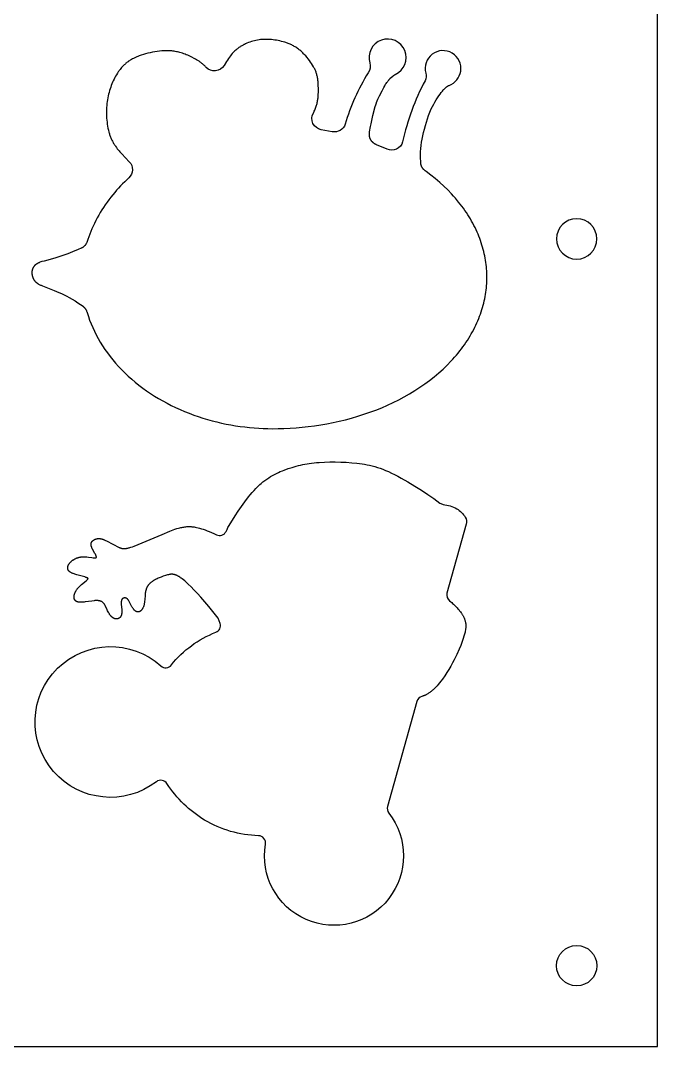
# Model space of a CAD drawing. Extents: x -2154 to -1864, y -146 to 54.
# Drawn here: x -1942.9 to -1864, y -146 to -19 of the extents above; entities that cross this region are included whole.
import ezdxf

# ---------------------------------------------------------------- set-up
doc = ezdxf.new("R2010")
doc.units = 0
doc.layers.add('DEFAULT', color=7, linetype='CONTINUOUS')

msp = doc.modelspace()

# ---------------------------------------------------------------- linework, layer by layer
at = {"layer": 'DEFAULT'}
msp.add_lwpolyline([(-2154, -146), (-1864, -146), (-1864, 54), (-2154, 54)], close=True, dxfattribs=at)
for points in [[(-1896.46, -25.63, 2.195449), (-1899.62, -24.21, -0.236195), (-1899.83, -25.44), (-1899.83, -25.45, 0.065695), (-1902.67, -31.79, -0.3839), (-1904.28, -32.73), (-1905.63, -32.48, -0.525021), (-1906.61, -30.42), (-1906.55, -30.3), (-1906.49, -30.18), (-1906.43, -30.06), (-1906.38, -29.94), (-1906.33, -29.82), (-1906.29, -29.7), (-1906.25, -29.58), (-1906.21, -29.46), (-1906.18, -29.35), (-1906.15, -29.23), (-1906.13, -29.11), (-1906.1, -29), (-1906.08, -28.88), (-1906.06, -28.76), (-1906.05, -28.65), (-1906.03, -28.53), (-1906.01, -28.31), (-1906, -28.09), (-1905.99, -27.88), (-1905.99, -27.68), (-1905.99, -27.34), (-1906, -27.04), (-1906.01, -26.78), (-1906.03, -26.52), (-1906.04, -26.4), (-1906.06, -26.28), (-1906.07, -26.17), (-1906.09, -26.05), (-1906.11, -25.95), (-1906.14, -25.84), (-1906.16, -25.74), (-1906.19, -25.63), (-1906.22, -25.54), (-1906.25, -25.44), (-1906.28, -25.34), (-1906.32, -25.25), (-1906.36, -25.15), (-1906.4, -25.06), (-1906.44, -24.96), (-1906.49, -24.87), (-1906.54, -24.77), (-1906.59, -24.68), (-1906.7, -24.49), (-1906.82, -24.3), (-1906.95, -24.11), (-1907.09, -23.91), (-1907.24, -23.72), (-1907.39, -23.53), (-1907.56, -23.34), (-1907.73, -23.16), (-1907.82, -23.07), (-1907.91, -22.98), (-1908, -22.89), (-1908.09, -22.81), (-1908.18, -22.72), (-1908.28, -22.64), (-1908.38, -22.57), (-1908.47, -22.49), (-1908.57, -22.42), (-1908.67, -22.35), (-1908.77, -22.28), (-1908.87, -22.22), (-1908.97, -22.16), (-1909.08, -22.1), (-1909.18, -22.04), (-1909.29, -21.99), (-1909.39, -21.94), (-1909.5, -21.89), (-1909.6, -21.85), (-1909.71, -21.8), (-1909.81, -21.76), (-1909.92, -21.72), (-1910.03, -21.69), (-1910.13, -21.65), (-1910.35, -21.59), (-1910.56, -21.54), (-1910.77, -21.49), (-1910.98, -21.45), (-1911.19, -21.41), (-1911.39, -21.38), (-1911.6, -21.35), (-1911.79, -21.33), (-1911.99, -21.31), (-1912.19, -21.3), (-1912.38, -21.3), (-1912.57, -21.3), (-1912.77, -21.3), (-1912.96, -21.31), (-1913.15, -21.33), (-1913.34, -21.35), (-1913.53, -21.38), (-1913.72, -21.42), (-1913.91, -21.46), (-1914.09, -21.51), (-1914.28, -21.57), (-1914.47, -21.63), (-1914.66, -21.7), (-1914.85, -21.78), (-1914.94, -21.82), (-1915.03, -21.86), (-1915.12, -21.91), (-1915.21, -21.95), (-1915.3, -22), (-1915.39, -22.05), (-1915.48, -22.1), (-1915.57, -22.15), (-1915.65, -22.21), (-1915.74, -22.27), (-1915.82, -22.32), (-1915.91, -22.38), (-1915.99, -22.45), (-1916.07, -22.51), (-1916.15, -22.57), (-1916.22, -22.64), (-1916.33, -22.73), (-1916.44, -22.83), (-1916.49, -22.89), (-1916.55, -22.94), (-1916.65, -23.06), (-1916.77, -23.19), (-1916.88, -23.33), (-1917, -23.49), (-1917.12, -23.66), (-1917.25, -23.85), (-1917.38, -24.05), (-1917.67, -24.52, -0.497151), (-1919.88, -24.76), (-1919.95, -24.69), (-1920.02, -24.61), (-1920.1, -24.54), (-1920.17, -24.47), (-1920.25, -24.4), (-1920.33, -24.34), (-1920.41, -24.27), (-1920.49, -24.21), (-1920.56, -24.15), (-1920.63, -24.1), (-1920.77, -24), (-1920.92, -23.9), (-1921.08, -23.81), (-1921.22, -23.73), (-1921.36, -23.66), (-1921.65, -23.51), (-1921.99, -23.35), (-1922.17, -23.27), (-1922.34, -23.2), (-1922.5, -23.14), (-1922.66, -23.08), (-1922.82, -23.02), (-1922.98, -22.97), (-1923.13, -22.93), (-1923.27, -22.89), (-1923.42, -22.85), (-1923.57, -22.82), (-1923.71, -22.79), (-1923.85, -22.77), (-1923.99, -22.75), (-1924.14, -22.73), (-1924.27, -22.72), (-1924.41, -22.71), (-1924.55, -22.7), (-1924.69, -22.7), (-1924.86, -22.7), (-1925.04, -22.7), (-1925.21, -22.71), (-1925.38, -22.73), (-1925.68, -22.75), (-1925.97, -22.79), (-1926.25, -22.84), (-1926.54, -22.89), (-1926.82, -22.95), (-1927.1, -23.02), (-1927.38, -23.09), (-1927.66, -23.17), (-1927.92, -23.26), (-1928.17, -23.35), (-1928.33, -23.41), (-1928.48, -23.47), (-1928.7, -23.57), (-1928.8, -23.62), (-1928.9, -23.67), (-1929, -23.72), (-1929.11, -23.77), (-1929.21, -23.83), (-1929.3, -23.89), (-1929.39, -23.95), (-1929.48, -24), (-1929.56, -24.06), (-1929.65, -24.13), (-1929.73, -24.19), (-1929.81, -24.25), (-1929.89, -24.32), (-1929.97, -24.39), (-1930.04, -24.46), (-1930.12, -24.53), (-1930.19, -24.6), (-1930.26, -24.67), (-1930.36, -24.79), (-1930.46, -24.9), (-1930.55, -25.02), (-1930.65, -25.14), (-1930.71, -25.23), (-1930.77, -25.31), (-1930.88, -25.49), (-1930.99, -25.67), (-1931.09, -25.85), (-1931.19, -26.03), (-1931.29, -26.22), (-1931.38, -26.42), (-1931.47, -26.61), (-1931.55, -26.81), (-1931.63, -27.01), (-1931.7, -27.22), (-1931.78, -27.43), (-1931.85, -27.64), (-1931.91, -27.86), (-1931.97, -28.08), (-1932.02, -28.3), (-1932.07, -28.53), (-1932.11, -28.77), (-1932.15, -29), (-1932.18, -29.24), (-1932.2, -29.49), (-1932.22, -29.74), (-1932.23, -30), (-1932.24, -30.25), (-1932.23, -30.51), (-1932.23, -30.77), (-1932.21, -31.04), (-1932.19, -31.3), (-1932.16, -31.55), (-1932.13, -31.8), (-1932.09, -32.05), (-1932.04, -32.3), (-1931.99, -32.54), (-1931.93, -32.77), (-1931.9, -32.88), (-1931.87, -32.99), (-1931.84, -33.09), (-1931.8, -33.2), (-1931.76, -33.3), (-1931.72, -33.4), (-1931.68, -33.5), (-1931.64, -33.6), (-1931.6, -33.7), (-1931.55, -33.79), (-1931.5, -33.89), (-1931.45, -33.98), (-1931.4, -34.08), (-1931.35, -34.17), (-1931.29, -34.26), (-1931.23, -34.35), (-1931.17, -34.44), (-1931.11, -34.52), (-1930.99, -34.7), (-1930.89, -34.83), (-1930.78, -34.96), (-1930.67, -35.09), (-1930.56, -35.21), (-1930.32, -35.48), (-1929.4, -36.44, -0.423337), (-1929.46, -38.44), (-1929.72, -38.68), (-1929.97, -38.92), (-1930.23, -39.17), (-1930.47, -39.43), (-1930.72, -39.7), (-1930.97, -39.98), (-1931.21, -40.26), (-1931.45, -40.55), (-1931.69, -40.85), (-1931.92, -41.15), (-1932.15, -41.46), (-1932.37, -41.78), (-1932.58, -42.1), (-1932.79, -42.42), (-1932.99, -42.75), (-1933.18, -43.08), (-1933.37, -43.41), (-1933.55, -43.74), (-1933.72, -44.08), (-1933.88, -44.42), (-1934.03, -44.75), (-1934.17, -45.08), (-1934.3, -45.41), (-1934.42, -45.75), (-1934.53, -46.08), (-1934.61, -46.33), (-1934.63, -46.38), (-1934.65, -46.42), (-1934.66, -46.44), (-1934.67, -46.46), (-1934.69, -46.51), (-1934.71, -46.55), (-1934.73, -46.59), (-1934.75, -46.63), (-1934.78, -46.67), (-1934.8, -46.71), (-1934.82, -46.73), (-1934.83, -46.74), (-1934.85, -46.76), (-1934.86, -46.78), (-1934.88, -46.8), (-1934.89, -46.82), (-1934.91, -46.83), (-1934.92, -46.85), (-1934.95, -46.88), (-1934.99, -46.91), (-1935.02, -46.94), (-1935.06, -46.97), (-1935.09, -47), (-1935.13, -47.03), (-1935.17, -47.05), (-1935.2, -47.08), (-1935.24, -47.1), (-1935.28, -47.12), (-1935.32, -47.14), (-1935.37, -47.16), (-1935.74, -47.33), (-1936.42, -47.61), (-1937.02, -47.85), (-1937.62, -48.06), (-1938.14, -48.24), (-1938.61, -48.38), (-1939.95, -48.75), (-1940.22, -48.82), (-1940.35, -48.86), (-1940.47, -48.9), (-1940.52, -48.92), (-1940.57, -48.95), (-1940.63, -48.97), (-1940.68, -48.99), (-1940.73, -49.02), (-1940.77, -49.04), (-1940.82, -49.07), (-1940.84, -49.08), (-1940.87, -49.09), (-1940.89, -49.11), (-1940.91, -49.12), (-1940.93, -49.14), (-1940.95, -49.15), (-1940.97, -49.17), (-1940.99, -49.19), (-1941.01, -49.2), (-1941.03, -49.22), (-1941.05, -49.23), (-1941.07, -49.25), (-1941.09, -49.27), (-1941.1, -49.28), (-1941.12, -49.3), (-1941.14, -49.32), (-1941.15, -49.34), (-1941.17, -49.35), (-1941.18, -49.37), (-1941.2, -49.39), (-1941.21, -49.41), (-1941.23, -49.43), (-1941.24, -49.45), (-1941.25, -49.47), (-1941.27, -49.49), (-1941.28, -49.51), (-1941.29, -49.53), (-1941.3, -49.55), (-1941.31, -49.57), (-1941.32, -49.59), (-1941.33, -49.61), (-1941.34, -49.63), (-1941.35, -49.65), (-1941.36, -49.67), (-1941.37, -49.69), (-1941.38, -49.71), (-1941.39, -49.73), (-1941.39, -49.75), (-1941.4, -49.77), (-1941.41, -49.8), (-1941.41, -49.82), (-1941.42, -49.84), (-1941.43, -49.88), (-1941.44, -49.92), (-1941.44, -49.97), (-1941.45, -50.01), (-1941.45, -50.05), (-1941.46, -50.09), (-1941.46, -50.14), (-1941.46, -50.18), (-1941.46, -50.22), (-1941.46, -50.26), (-1941.46, -50.31), (-1941.45, -50.35), (-1941.45, -50.39), (-1941.44, -50.43), (-1941.43, -50.47), (-1941.43, -50.51), (-1941.42, -50.55), (-1941.41, -50.59), (-1941.4, -50.63), (-1941.39, -50.67), (-1941.37, -50.71), (-1941.36, -50.75), (-1941.35, -50.79), (-1941.33, -50.83), (-1941.32, -50.86), (-1941.3, -50.9), (-1941.28, -50.93), (-1941.27, -50.96), (-1941.25, -51), (-1941.23, -51.03), (-1941.21, -51.06), (-1941.19, -51.1), (-1941.17, -51.13), (-1941.15, -51.16), (-1941.13, -51.18), (-1941.1, -51.21), (-1941.08, -51.24), (-1941.06, -51.27), (-1941.03, -51.29), (-1941.01, -51.32), (-1940.98, -51.35), (-1940.95, -51.37), (-1940.93, -51.39), (-1940.9, -51.42), (-1940.87, -51.44), (-1940.84, -51.46), (-1940.81, -51.48), (-1940.78, -51.5), (-1940.74, -51.53), (-1940.71, -51.55), (-1940.67, -51.57), (-1940.64, -51.59), (-1940.56, -51.63), (-1940.49, -51.67), (-1940.4, -51.71), (-1940.32, -51.75), (-1940.15, -51.82), (-1938.69, -52.39), (-1938.12, -52.63), (-1937.8, -52.78), (-1937.47, -52.93), (-1937.15, -53.09), (-1936.84, -53.26), (-1936.48, -53.46), (-1936.12, -53.68), (-1935.78, -53.9), (-1935.44, -54.13), (-1935.13, -54.35), (-1935.11, -54.37), (-1935.08, -54.4), (-1935.05, -54.42), (-1935.03, -54.44), (-1935, -54.46), (-1934.98, -54.49), (-1934.96, -54.51), (-1934.93, -54.54), (-1934.91, -54.56), (-1934.89, -54.59), (-1934.87, -54.61), (-1934.85, -54.64), (-1934.83, -54.67), (-1934.81, -54.7), (-1934.79, -54.73), (-1934.78, -54.76), (-1934.76, -54.79), (-1934.74, -54.82), (-1934.73, -54.85), (-1934.71, -54.88), (-1934.7, -54.91), (-1934.69, -54.94), (-1934.67, -54.98), (-1934.66, -55.01), (-1934.55, -55.37), (-1934.47, -55.6), (-1934.31, -56.06), (-1934.13, -56.53), (-1933.93, -56.98), (-1933.73, -57.43), (-1933.49, -57.89), (-1933.25, -58.35), (-1932.99, -58.79), (-1932.72, -59.23), (-1932.42, -59.68), (-1932.11, -60.12), (-1931.79, -60.55), (-1931.45, -60.97), (-1931.09, -61.39), (-1930.72, -61.81), (-1930.34, -62.21), (-1929.94, -62.6), (-1929.53, -63), (-1929.1, -63.38), (-1928.66, -63.75), (-1928.21, -64.11), (-1927.74, -64.47), (-1927.27, -64.81), (-1926.78, -65.14), (-1926.29, -65.46), (-1925.78, -65.77), (-1925.26, -66.07), (-1924.73, -66.35), (-1924.2, -66.62), (-1923.66, -66.89), (-1923.11, -67.13), (-1922.55, -67.37), (-1922, -67.59), (-1921.43, -67.81), (-1920.86, -68), (-1920.29, -68.19), (-1919.71, -68.36), (-1919.14, -68.52), (-1918.56, -68.67), (-1917.98, -68.8), (-1917.4, -68.93), (-1916.82, -69.04), (-1916.24, -69.13), (-1915.66, -69.22), (-1915.08, -69.29), (-1914.51, -69.35), (-1913.95, -69.4), (-1913.38, -69.44), (-1912.81, -69.47), (-1912.25, -69.49), (-1911.69, -69.5), (-1910.97, -69.49), (-1910.26, -69.47), (-1909.5, -69.44), (-1908.75, -69.39), (-1907.99, -69.32), (-1907.24, -69.24), (-1906.47, -69.14), (-1905.7, -69.02), (-1904.93, -68.89), (-1904.17, -68.74), (-1903.4, -68.57), (-1902.63, -68.39), (-1901.87, -68.18), (-1901.12, -67.96), (-1900.36, -67.72), (-1899.62, -67.47), (-1898.88, -67.19), (-1898.15, -66.9), (-1897.44, -66.59), (-1896.73, -66.26), (-1896.04, -65.92), (-1895.35, -65.55), (-1894.7, -65.18), (-1894.05, -64.79), (-1893.42, -64.38), (-1892.8, -63.95), (-1892.21, -63.52), (-1891.65, -63.07), (-1891.09, -62.6), (-1890.55, -62.12), (-1890.06, -61.65), (-1889.58, -61.16), (-1889.35, -60.91), (-1889.12, -60.65), (-1888.9, -60.39), (-1888.68, -60.13), (-1888.48, -59.88), (-1888.28, -59.62), (-1888.09, -59.36), (-1887.9, -59.1), (-1887.72, -58.84), (-1887.54, -58.57), (-1887.37, -58.29), (-1887.2, -58.02), (-1887.05, -57.76), (-1886.9, -57.49), (-1886.76, -57.22), (-1886.62, -56.95), (-1886.49, -56.68), (-1886.36, -56.41), (-1886.24, -56.13), (-1886.13, -55.85), (-1886.02, -55.58), (-1885.92, -55.31), (-1885.83, -55.03), (-1885.74, -54.76), (-1885.66, -54.49), (-1885.58, -54.22), (-1885.52, -53.94), (-1885.45, -53.67), (-1885.39, -53.41), (-1885.34, -53.14), (-1885.3, -52.87), (-1885.26, -52.61), (-1885.22, -52.34), (-1885.19, -52.07), (-1885.17, -51.8), (-1885.15, -51.53), (-1885.14, -51.27), (-1885.13, -51.01), (-1885.13, -50.75), (-1885.13, -50.49), (-1885.14, -50.23), (-1885.15, -49.97), (-1885.17, -49.71), (-1885.19, -49.45), (-1885.22, -49.18), (-1885.25, -48.91), (-1885.29, -48.64), (-1885.34, -48.38), (-1885.39, -48.11), (-1885.45, -47.84), (-1885.51, -47.58), (-1885.57, -47.32), (-1885.65, -47.04), (-1885.73, -46.76), (-1885.82, -46.49), (-1885.91, -46.22), (-1886.01, -45.95), (-1886.11, -45.68), (-1886.22, -45.41), (-1886.33, -45.15), (-1886.46, -44.87), (-1886.59, -44.6), (-1886.73, -44.33), (-1886.87, -44.06), (-1887.02, -43.79), (-1887.17, -43.53), (-1887.32, -43.27), (-1887.49, -43.01), (-1887.66, -42.74), (-1887.84, -42.47), (-1888.03, -42.21), (-1888.22, -41.95), (-1888.42, -41.69), (-1888.62, -41.44), (-1889.03, -40.94), (-1889.26, -40.69), (-1889.49, -40.43), (-1889.97, -39.94), (-1890.46, -39.46), (-1890.97, -39), (-1891.51, -38.54), (-1892.06, -38.1), (-1892.64, -37.66), (-1892.77, -37.57), (-1892.79, -37.55), (-1892.82, -37.53), (-1892.84, -37.51), (-1892.86, -37.49), (-1892.88, -37.47), (-1892.9, -37.46), (-1892.92, -37.44), (-1892.94, -37.42), (-1892.96, -37.4), (-1892.98, -37.38), (-1893, -37.36), (-1893.02, -37.33), (-1893.03, -37.31), (-1893.05, -37.29), (-1893.07, -37.27), (-1893.08, -37.25), (-1893.1, -37.22), (-1893.11, -37.2), (-1893.13, -37.18), (-1893.14, -37.16), (-1893.15, -37.13), (-1893.17, -37.11), (-1893.18, -37.09), (-1893.19, -37.06), (-1893.2, -37.04), (-1893.21, -37.02), (-1893.22, -36.99), (-1893.23, -36.97), (-1893.24, -36.94), (-1893.25, -36.92), (-1893.25, -36.89), (-1893.26, -36.87), (-1893.27, -36.85), (-1893.28, -36.82), (-1893.28, -36.8), (-1893.29, -36.77), (-1893.29, -36.75), (-1893.3, -36.72), (-1893.3, -36.69), (-1893.3, -36.67), (-1893.31, -36.64), (-1893.31, -36.62), (-1893.31, -36.57), (-1893.32, -36.52), (-1893.32, -36.47), (-1893.32, -36.41), (-1893.32, -36.4, -0.07797), (-1893.05, -33.25, -0.043858), (-1892.03, -29.91), (-1891.71, -29.33), (-1891.55, -29.05), (-1891.39, -28.78), (-1891.23, -28.54), (-1891.07, -28.29), (-1890.92, -28.08), (-1890.77, -27.87), (-1890.63, -27.69), (-1890.55, -27.6), (-1890.48, -27.52), (-1890.41, -27.45), (-1890.34, -27.38), (-1890.28, -27.32), (-1890.22, -27.26), (-1890.16, -27.21), (-1890.13, -27.18), (-1890.1, -27.16), (-1890.07, -27.14), (-1890.04, -27.12), (-1890.02, -27.1), (-1889.99, -27.08), (-1889.96, -27.07), (-1889.94, -27.05), (-1889.91, -27.04), (-1889.89, -27.02), (-1889.87, -27.01), (-1889.86, -27.01), (-1889.84, -27.01), (-1889.83, -27), (-1889.82, -27), (-1889.81, -26.99), (-1889.8, -26.99), (-1889.8, -26.99, 0.270464), (-1888.37, -25.24, 1.23204), (-1892.7, -25.48, -0.173028), (-1892.78, -26.41, 0.06605), (-1895.56, -33.97, -0.463726), (-1897.48, -34.89), (-1898.79, -34.34), (-1898.84, -34.32), (-1898.89, -34.3), (-1898.91, -34.29), (-1898.94, -34.27), (-1898.96, -34.26), (-1898.98, -34.25), (-1899.01, -34.23), (-1899.03, -34.22), (-1899.05, -34.21), (-1899.08, -34.19), (-1899.1, -34.18), (-1899.12, -34.16), (-1899.14, -34.14), (-1899.16, -34.13), (-1899.18, -34.11), (-1899.2, -34.09), (-1899.22, -34.08), (-1899.24, -34.06), (-1899.26, -34.04), (-1899.28, -34.02), (-1899.3, -34), (-1899.32, -33.99), (-1899.34, -33.97), (-1899.35, -33.95), (-1899.37, -33.93), (-1899.39, -33.91), (-1899.4, -33.89), (-1899.42, -33.87), (-1899.43, -33.84), (-1899.45, -33.82), (-1899.46, -33.8), (-1899.48, -33.78), (-1899.49, -33.76), (-1899.5, -33.74), (-1899.52, -33.71), (-1899.53, -33.69), (-1899.54, -33.67), (-1899.55, -33.64), (-1899.56, -33.62), (-1899.57, -33.6), (-1899.58, -33.57), (-1899.59, -33.55), (-1899.6, -33.53), (-1899.61, -33.5), (-1899.61, -33.48), (-1899.62, -33.46), (-1899.63, -33.43), (-1899.63, -33.41), (-1899.64, -33.38), (-1899.64, -33.36), (-1899.65, -33.33), (-1899.65, -33.31), (-1899.66, -33.28), (-1899.66, -33.26), (-1899.66, -33.24), (-1899.67, -33.21), (-1899.67, -33.16), (-1899.67, -33.11), (-1899.67, -33.06), (-1899.67, -33.02), (-1899.67, -32.97), (-1899.67, -32.92), (-1899.66, -32.87), (-1899.64, -32.75), (-1899.53, -32.09), (-1899.47, -31.76), (-1899.23, -30.74), (-1898.94, -29.59), (-1898.88, -29.39), (-1898.85, -29.27), (-1898.81, -29.16), (-1898.78, -29.09), (-1898.76, -29.02), (-1898.7, -28.89), (-1898.62, -28.71), (-1898.43, -28.3), (-1898.11, -27.68), (-1897.89, -27.26), (-1897.78, -27.06), (-1897.66, -26.86), (-1897.59, -26.76), (-1897.52, -26.65), (-1897.45, -26.56), (-1897.39, -26.46), (-1897.32, -26.37), (-1897.28, -26.33), (-1897.25, -26.29), (-1897.22, -26.25), (-1897.19, -26.21), (-1897.15, -26.18), (-1897.12, -26.14), (-1897.08, -26.11), (-1896.94, -25.99), (-1896.78, -25.85), (-1896.72, -25.8), (-1896.65, -25.75), (-1896.63, -25.73), (-1896.6, -25.71), (-1896.58, -25.7), (-1896.55, -25.68), (-1896.53, -25.67), (-1896.51, -25.65), (-1896.48, -25.64)], [(-1918.39, -92.95), (-1919.55, -91.53), (-1920.55, -90.37), (-1920.97, -89.9), (-1921.39, -89.44), (-1921.74, -89.09), (-1922.1, -88.74), (-1922.39, -88.48), (-1922.54, -88.35), (-1922.69, -88.23), (-1922.87, -88.08), (-1922.96, -88.01), (-1923.06, -87.95), (-1923.16, -87.88), (-1923.26, -87.82), (-1923.31, -87.79), (-1923.37, -87.76), (-1923.42, -87.73), (-1923.48, -87.7), (-1923.52, -87.68), (-1923.56, -87.66), (-1923.6, -87.64), (-1923.64, -87.62), (-1923.69, -87.61), (-1923.73, -87.59), (-1923.77, -87.58), (-1923.82, -87.57), (-1923.85, -87.56), (-1923.89, -87.55), (-1923.92, -87.54), (-1923.96, -87.54), (-1923.99, -87.53), (-1924.03, -87.53), (-1924.06, -87.52), (-1924.1, -87.52), (-1924.13, -87.52), (-1924.16, -87.52), (-1924.19, -87.52), (-1924.23, -87.52), (-1924.26, -87.53), (-1924.29, -87.53), (-1924.32, -87.53), (-1924.35, -87.54), (-1924.38, -87.54), (-1924.41, -87.55), (-1924.47, -87.56), (-1924.53, -87.58), (-1924.67, -87.61), (-1924.93, -87.69), (-1925.19, -87.77), (-1925.45, -87.87), (-1925.57, -87.92), (-1925.7, -87.97), (-1925.82, -88.02), (-1925.94, -88.08), (-1926.06, -88.13), (-1926.17, -88.19), (-1926.28, -88.25), (-1926.39, -88.32), (-1926.48, -88.38), (-1926.53, -88.41), (-1926.58, -88.44), (-1926.63, -88.48), (-1926.67, -88.51), (-1926.72, -88.55), (-1926.76, -88.59), (-1926.8, -88.62), (-1926.84, -88.66), (-1926.88, -88.69), (-1926.92, -88.73), (-1926.96, -88.77), (-1926.99, -88.81), (-1927.02, -88.85), (-1927.06, -88.89), (-1927.08, -88.92), (-1927.11, -88.96), (-1927.14, -89), (-1927.16, -89.05), (-1927.19, -89.09), (-1927.21, -89.13), (-1927.23, -89.17), (-1927.25, -89.22), (-1927.27, -89.26), (-1927.29, -89.3), (-1927.3, -89.35), (-1927.32, -89.39), (-1927.33, -89.44), (-1927.35, -89.48), (-1927.36, -89.53), (-1927.37, -89.57), (-1927.38, -89.62), (-1927.39, -89.66), (-1927.41, -89.75), (-1927.42, -89.85), (-1927.43, -89.94), (-1927.44, -90.03), (-1927.45, -90.12), (-1927.49, -90.68), (-1927.5, -90.84), (-1927.51, -90.92), (-1927.52, -91), (-1927.53, -91.07), (-1927.54, -91.13), (-1927.55, -91.2), (-1927.57, -91.27), (-1927.58, -91.33), (-1927.6, -91.4), (-1927.62, -91.46), (-1927.64, -91.53), (-1927.66, -91.58), (-1927.69, -91.63), (-1927.71, -91.68), (-1927.72, -91.71), (-1927.73, -91.73), (-1927.75, -91.76), (-1927.76, -91.78), (-1927.77, -91.8), (-1927.78, -91.82), (-1927.8, -91.84), (-1927.81, -91.86), (-1927.83, -91.88), (-1927.84, -91.9), (-1927.85, -91.92), (-1927.87, -91.94), (-1927.88, -91.95), (-1927.89, -91.97), (-1927.91, -91.99), (-1927.92, -92), (-1927.94, -92.02), (-1927.95, -92.03), (-1927.97, -92.04), (-1927.98, -92.06), (-1928, -92.07), (-1928.02, -92.08), (-1928.04, -92.1), (-1928.05, -92.11), (-1928.07, -92.12), (-1928.09, -92.13), (-1928.1, -92.13), (-1928.11, -92.14), (-1928.12, -92.14), (-1928.12, -92.15), (-1928.13, -92.15), (-1928.14, -92.15), (-1928.15, -92.16), (-1928.16, -92.16), (-1928.17, -92.17), (-1928.18, -92.17), (-1928.19, -92.17), (-1928.2, -92.17), (-1928.21, -92.18), (-1928.22, -92.18), (-1928.23, -92.18), (-1928.24, -92.18), (-1928.25, -92.19), (-1928.26, -92.19), (-1928.27, -92.19), (-1928.28, -92.19), (-1928.29, -92.19), (-1928.3, -92.19), (-1928.31, -92.19), (-1928.32, -92.19), (-1928.33, -92.19), (-1928.34, -92.19), (-1928.35, -92.19), (-1928.36, -92.19), (-1928.37, -92.19), (-1928.38, -92.19), (-1928.39, -92.19), (-1928.4, -92.18), (-1928.41, -92.18), (-1928.42, -92.18), (-1928.44, -92.18), (-1928.45, -92.18), (-1928.46, -92.17), (-1928.47, -92.17), (-1928.48, -92.17), (-1928.49, -92.16), (-1928.5, -92.16), (-1928.51, -92.16), (-1928.52, -92.15), (-1928.53, -92.15), (-1928.54, -92.14), (-1928.55, -92.14), (-1928.56, -92.13), (-1928.57, -92.13), (-1928.58, -92.12), (-1928.59, -92.12), (-1928.61, -92.1), (-1928.62, -92.09), (-1928.64, -92.08), (-1928.66, -92.06), (-1928.68, -92.05), (-1928.7, -92.03), (-1928.72, -92.02), (-1928.74, -92), (-1928.76, -91.98), (-1928.78, -91.96), (-1928.79, -91.94), (-1928.81, -91.92), (-1928.83, -91.9), (-1928.85, -91.88), (-1928.87, -91.86), (-1928.9, -91.81), (-1928.93, -91.76), (-1928.97, -91.71), (-1929, -91.66), (-1929.07, -91.55), (-1929.16, -91.4), (-1929.42, -90.91), (-1929.47, -90.82), (-1929.49, -90.78), (-1929.52, -90.75), (-1929.54, -90.71), (-1929.56, -90.68), (-1929.58, -90.66), (-1929.6, -90.63), (-1929.61, -90.62), (-1929.62, -90.61), (-1929.63, -90.59), (-1929.64, -90.58), (-1929.66, -90.57), (-1929.67, -90.56), (-1929.68, -90.55), (-1929.68, -90.55), (-1929.69, -90.54), (-1929.7, -90.54), (-1929.7, -90.53), (-1929.71, -90.53), (-1929.72, -90.52), (-1929.72, -90.52), (-1929.73, -90.51), (-1929.73, -90.51), (-1929.74, -90.51), (-1929.75, -90.5), (-1929.76, -90.5), (-1929.77, -90.49), (-1929.78, -90.49), (-1929.79, -90.49), (-1929.8, -90.48), (-1929.81, -90.48), (-1929.82, -90.48), (-1929.83, -90.47), (-1929.84, -90.47), (-1929.85, -90.47), (-1929.86, -90.47), (-1929.87, -90.47), (-1929.88, -90.46), (-1929.91, -90.46), (-1929.92, -90.46), (-1929.93, -90.46), (-1929.95, -90.46), (-1929.96, -90.46), (-1929.97, -90.46), (-1929.99, -90.46), (-1930, -90.46), (-1930.01, -90.46), (-1930.03, -90.46), (-1930.04, -90.47), (-1930.05, -90.47), (-1930.07, -90.47), (-1930.08, -90.47), (-1930.09, -90.48), (-1930.11, -90.48), (-1930.12, -90.48), (-1930.13, -90.49), (-1930.15, -90.49), (-1930.15, -90.5), (-1930.16, -90.5), (-1930.16, -90.5), (-1930.17, -90.5), (-1930.18, -90.51), (-1930.18, -90.51), (-1930.19, -90.51), (-1930.19, -90.52), (-1930.2, -90.52), (-1930.21, -90.52), (-1930.21, -90.53), (-1930.22, -90.53), (-1930.22, -90.54), (-1930.23, -90.54), (-1930.23, -90.55), (-1930.24, -90.55), (-1930.25, -90.56), (-1930.25, -90.56), (-1930.26, -90.57), (-1930.26, -90.57), (-1930.27, -90.58), (-1930.27, -90.58), (-1930.28, -90.59), (-1930.28, -90.59), (-1930.29, -90.6), (-1930.29, -90.6), (-1930.29, -90.61), (-1930.3, -90.62), (-1930.3, -90.62), (-1930.31, -90.63), (-1930.31, -90.64), (-1930.32, -90.65), (-1930.32, -90.66), (-1930.33, -90.66), (-1930.33, -90.67), (-1930.33, -90.68), (-1930.34, -90.69), (-1930.34, -90.7), (-1930.35, -90.71), (-1930.35, -90.72), (-1930.35, -90.73), (-1930.36, -90.75), (-1930.36, -90.76), (-1930.37, -90.77), (-1930.37, -90.8), (-1930.38, -90.82), (-1930.38, -90.85), (-1930.38, -90.87), (-1930.39, -90.9), (-1930.39, -90.93), (-1930.39, -90.96), (-1930.39, -90.99), (-1930.39, -91.03), (-1930.39, -91.09), (-1930.39, -91.17), (-1930.39, -91.24), (-1930.34, -91.94), (-1930.33, -92.02), (-1930.33, -92.1), (-1930.33, -92.19), (-1930.33, -92.27), (-1930.34, -92.31), (-1930.34, -92.34), (-1930.34, -92.38), (-1930.35, -92.42), (-1930.35, -92.45), (-1930.36, -92.49), (-1930.36, -92.51), (-1930.37, -92.52), (-1930.37, -92.54), (-1930.38, -92.56), (-1930.38, -92.58), (-1930.39, -92.59), (-1930.39, -92.61), (-1930.4, -92.62), (-1930.4, -92.64), (-1930.41, -92.65), (-1930.41, -92.67), (-1930.42, -92.68), (-1930.43, -92.7), (-1930.43, -92.71), (-1930.44, -92.73), (-1930.45, -92.74), (-1930.46, -92.75), (-1930.47, -92.77), (-1930.47, -92.78), (-1930.48, -92.79), (-1930.49, -92.81), (-1930.5, -92.82), (-1930.51, -92.83), (-1930.52, -92.84), (-1930.53, -92.85), (-1930.54, -92.86), (-1930.55, -92.87), (-1930.56, -92.88), (-1930.57, -92.89), (-1930.58, -92.9), (-1930.59, -92.91), (-1930.6, -92.92), (-1930.61, -92.93), (-1930.62, -92.94), (-1930.64, -92.95), (-1930.65, -92.96), (-1930.66, -92.97), (-1930.67, -92.97), (-1930.68, -92.98), (-1930.69, -92.99), (-1930.71, -92.99), (-1930.72, -93), (-1930.73, -93), (-1930.75, -93.01), (-1930.76, -93.01), (-1930.77, -93.02), (-1930.78, -93.02), (-1930.79, -93.03), (-1930.8, -93.03), (-1930.81, -93.03), (-1930.82, -93.04), (-1930.83, -93.04), (-1930.84, -93.04), (-1930.85, -93.04), (-1930.86, -93.05), (-1930.87, -93.05), (-1930.88, -93.05), (-1930.9, -93.05), (-1930.92, -93.05), (-1930.93, -93.06), (-1930.94, -93.06), (-1930.96, -93.06), (-1930.97, -93.06), (-1930.99, -93.06), (-1931, -93.06), (-1931.01, -93.06), (-1931.03, -93.06), (-1931.04, -93.06), (-1931.06, -93.06), (-1931.07, -93.05), (-1931.08, -93.05), (-1931.1, -93.05), (-1931.11, -93.05), (-1931.12, -93.05), (-1931.14, -93.04), (-1931.15, -93.04), (-1931.17, -93.04), (-1931.18, -93.03), (-1931.19, -93.03), (-1931.21, -93.03), (-1931.22, -93.02), (-1931.23, -93.02), (-1931.25, -93.01), (-1931.27, -93), (-1931.3, -92.99), (-1931.33, -92.98), (-1931.35, -92.97), (-1931.38, -92.95), (-1931.4, -92.94), (-1931.43, -92.92), (-1931.45, -92.9), (-1931.48, -92.88), (-1931.5, -92.87), (-1931.52, -92.85), (-1931.55, -92.83), (-1931.57, -92.81), (-1931.59, -92.79), (-1931.62, -92.76), (-1931.64, -92.74), (-1931.66, -92.72), (-1931.68, -92.69), (-1931.72, -92.65), (-1931.76, -92.59), (-1931.8, -92.54), (-1931.84, -92.49), (-1931.87, -92.43), (-1931.91, -92.37), (-1931.95, -92.31), (-1932.01, -92.19), (-1932.08, -92.06), (-1932.15, -91.93), (-1932.36, -91.46), (-1932.39, -91.4), (-1932.42, -91.34), (-1932.44, -91.31), (-1932.46, -91.28), (-1932.48, -91.25), (-1932.49, -91.22), (-1932.51, -91.2), (-1932.53, -91.17), (-1932.56, -91.14), (-1932.58, -91.11), (-1932.59, -91.1), (-1932.6, -91.09), (-1932.62, -91.07), (-1932.63, -91.06), (-1932.64, -91.05), (-1932.66, -91.03), (-1932.67, -91.02), (-1932.68, -91.01), (-1932.7, -91), (-1932.71, -90.99), (-1932.73, -90.98), (-1932.74, -90.96), (-1932.75, -90.95), (-1932.77, -90.94), (-1932.78, -90.94), (-1932.8, -90.93), (-1932.81, -90.92), (-1932.83, -90.91), (-1932.84, -90.9), (-1932.86, -90.89), (-1932.87, -90.89), (-1932.89, -90.88), (-1932.91, -90.87), (-1932.92, -90.87), (-1932.94, -90.86), (-1932.95, -90.85), (-1932.97, -90.85), (-1932.99, -90.84), (-1933.01, -90.84), (-1933.03, -90.83), (-1933.05, -90.82), (-1933.07, -90.82), (-1933.09, -90.81), (-1933.11, -90.81), (-1933.15, -90.8), (-1933.2, -90.8), (-1933.24, -90.79), (-1933.28, -90.79), (-1933.32, -90.79), (-1933.38, -90.78), (-1933.43, -90.78), (-1933.48, -90.79), (-1933.54, -90.79), (-1933.66, -90.79), (-1933.77, -90.81), (-1934.03, -90.84), (-1934.87, -90.95), (-1934.99, -90.97), (-1935.11, -90.98), (-1935.23, -90.99), (-1935.34, -90.99), (-1935.4, -90.99), (-1935.46, -90.99), (-1935.51, -90.99), (-1935.57, -90.99), (-1935.62, -90.98), (-1935.64, -90.98), (-1935.67, -90.98), (-1935.69, -90.97), (-1935.72, -90.97), (-1935.74, -90.97), (-1935.77, -90.96), (-1935.79, -90.95), (-1935.81, -90.95), (-1935.83, -90.94), (-1935.86, -90.93), (-1935.88, -90.93), (-1935.9, -90.92), (-1935.91, -90.91), (-1935.92, -90.91), (-1935.93, -90.9), (-1935.94, -90.9), (-1935.95, -90.89), (-1935.96, -90.89), (-1935.97, -90.88), (-1935.98, -90.88), (-1935.99, -90.87), (-1936, -90.86), (-1936.01, -90.86), (-1936.01, -90.85), (-1936.02, -90.84), (-1936.03, -90.84), (-1936.04, -90.83), (-1936.05, -90.82), (-1936.06, -90.82), (-1936.06, -90.81), (-1936.07, -90.8), (-1936.08, -90.79), (-1936.09, -90.79), (-1936.09, -90.78), (-1936.1, -90.77), (-1936.11, -90.76), (-1936.11, -90.76), (-1936.12, -90.75), (-1936.13, -90.74), (-1936.13, -90.73), (-1936.14, -90.72), (-1936.14, -90.71), (-1936.15, -90.71), (-1936.16, -90.7), (-1936.16, -90.69), (-1936.17, -90.68), (-1936.17, -90.67), (-1936.18, -90.66), (-1936.18, -90.65), (-1936.19, -90.64), (-1936.19, -90.63), (-1936.2, -90.61), (-1936.2, -90.6), (-1936.2, -90.59), (-1936.21, -90.58), (-1936.21, -90.57), (-1936.22, -90.55), (-1936.22, -90.53), (-1936.23, -90.51), (-1936.23, -90.49), (-1936.23, -90.47), (-1936.24, -90.44), (-1936.24, -90.42), (-1936.24, -90.4), (-1936.24, -90.38), (-1936.24, -90.36), (-1936.24, -90.34), (-1936.24, -90.31), (-1936.24, -90.29), (-1936.24, -90.27), (-1936.24, -90.25), (-1936.24, -90.23), (-1936.23, -90.2), (-1936.23, -90.18), (-1936.22, -90.16), (-1936.22, -90.13), (-1936.21, -90.09), (-1936.2, -90.04), (-1936.18, -89.99), (-1936.17, -89.94), (-1936.15, -89.9), (-1936.13, -89.85), (-1936.11, -89.8), (-1936.09, -89.75), (-1936.07, -89.71), (-1936.05, -89.66), (-1936.02, -89.61), (-1935.99, -89.57), (-1935.97, -89.52), (-1935.94, -89.47), (-1935.9, -89.42), (-1935.87, -89.38), (-1935.84, -89.33), (-1935.81, -89.29), (-1935.77, -89.24), (-1935.73, -89.2), (-1935.7, -89.15), (-1935.66, -89.11), (-1935.62, -89.07), (-1935.58, -89.03), (-1935.49, -88.95), (-1935.41, -88.87), (-1935.33, -88.8), (-1934.74, -88.33), (-1934.7, -88.3), (-1934.67, -88.27), (-1934.64, -88.25), (-1934.62, -88.22), (-1934.6, -88.2), (-1934.59, -88.19), (-1934.58, -88.18), (-1934.57, -88.17), (-1934.56, -88.16), (-1934.55, -88.15), (-1934.55, -88.14), (-1934.54, -88.13), (-1934.54, -88.12), (-1934.53, -88.12), (-1934.53, -88.11), (-1934.53, -88.11), (-1934.53, -88.11), (-1934.52, -88.1), (-1934.52, -88.1), (-1934.52, -88.1), (-1934.52, -88.09), (-1934.52, -88.09), (-1934.52, -88.09), (-1934.52, -88.08), (-1934.51, -88.08), (-1934.51, -88.08), (-1934.51, -88.08), (-1934.51, -88.08), (-1934.51, -88.07), (-1934.51, -88.07), (-1934.51, -88.07), (-1934.51, -88.07), (-1934.51, -88.07), (-1934.51, -88.07), (-1934.51, -88.07), (-1934.51, -88.07), (-1934.51, -88.07), (-1934.51, -88.06), (-1934.51, -88.06), (-1934.51, -88.06), (-1934.51, -88.06), (-1934.51, -88.06), (-1934.51, -88.06), (-1934.51, -88.06), (-1934.51, -88.06), (-1934.51, -88.06), (-1934.51, -88.06), (-1934.51, -88.06), (-1934.51, -88.06), (-1934.51, -88.06), (-1934.51, -88.05), (-1934.51, -88.05), (-1934.51, -88.05), (-1934.51, -88.05), (-1934.51, -88.05), (-1934.51, -88.05), (-1934.51, -88.05), (-1934.52, -88.05), (-1934.52, -88.05), (-1934.52, -88.05), (-1934.52, -88.05), (-1934.52, -88.05), (-1934.52, -88.04), (-1934.52, -88.04), (-1934.52, -88.04), (-1934.52, -88.04), (-1934.52, -88.04), (-1934.52, -88.04), (-1934.53, -88.03), (-1934.53, -88.03), (-1934.53, -88.03), (-1934.53, -88.03), (-1934.53, -88.03), (-1934.54, -88.02), (-1934.54, -88.02), (-1934.55, -88.02), (-1934.55, -88.01), (-1934.56, -88.01), (-1934.56, -88), (-1934.57, -88), (-1934.57, -88), (-1934.58, -87.99), (-1934.59, -87.98), (-1934.61, -87.98), (-1934.62, -87.97), (-1934.64, -87.96), (-1934.65, -87.95), (-1934.67, -87.95), (-1934.69, -87.94), (-1934.73, -87.92), (-1934.77, -87.91), (-1934.82, -87.89), (-1934.91, -87.86), (-1935.09, -87.81), (-1935.9, -87.6), (-1936.01, -87.56), (-1936.13, -87.53), (-1936.24, -87.49), (-1936.35, -87.45), (-1936.41, -87.42), (-1936.46, -87.4), (-1936.52, -87.38), (-1936.57, -87.35), (-1936.62, -87.32), (-1936.64, -87.31), (-1936.67, -87.3), (-1936.69, -87.28), (-1936.71, -87.27), (-1936.74, -87.25), (-1936.76, -87.24), (-1936.78, -87.22), (-1936.8, -87.2), (-1936.82, -87.19), (-1936.83, -87.17), (-1936.85, -87.15), (-1936.86, -87.15), (-1936.87, -87.14), (-1936.88, -87.13), (-1936.89, -87.12), (-1936.89, -87.11), (-1936.9, -87.1), (-1936.91, -87.09), (-1936.92, -87.08), (-1936.92, -87.07), (-1936.93, -87.06), (-1936.94, -87.05), (-1936.94, -87.04), (-1936.95, -87.03), (-1936.95, -87.02), (-1936.96, -87.01), (-1936.97, -87), (-1936.97, -86.99), (-1936.98, -86.98), (-1936.98, -86.97), (-1936.99, -86.96), (-1936.99, -86.95), (-1936.99, -86.94), (-1937, -86.93), (-1937, -86.92), (-1937, -86.91), (-1937.01, -86.9), (-1937.01, -86.89), (-1937.01, -86.88), (-1937.02, -86.87), (-1937.02, -86.86), (-1937.02, -86.85), (-1937.02, -86.84), (-1937.02, -86.82), (-1937.03, -86.81), (-1937.03, -86.8), (-1937.03, -86.79), (-1937.03, -86.78), (-1937.03, -86.77), (-1937.03, -86.75), (-1937.03, -86.74), (-1937.03, -86.72), (-1937.03, -86.71), (-1937.03, -86.69), (-1937.03, -86.68), (-1937.03, -86.66), (-1937.02, -86.65), (-1937.02, -86.63), (-1937.02, -86.6), (-1937.01, -86.58), (-1937.01, -86.56), (-1937, -86.54), (-1936.99, -86.52), (-1936.99, -86.5), (-1936.98, -86.48), (-1936.97, -86.46), (-1936.96, -86.43), (-1936.95, -86.41), (-1936.94, -86.39), (-1936.93, -86.37), (-1936.92, -86.35), (-1936.91, -86.33), (-1936.9, -86.31), (-1936.89, -86.29), (-1936.87, -86.27), (-1936.86, -86.25), (-1936.85, -86.23), (-1936.82, -86.19), (-1936.79, -86.15), (-1936.76, -86.11), (-1936.72, -86.07), (-1936.69, -86.04), (-1936.65, -86), (-1936.61, -85.97), (-1936.58, -85.93), (-1936.54, -85.9), (-1936.5, -85.86), (-1936.46, -85.83), (-1936.42, -85.8), (-1936.37, -85.77), (-1936.33, -85.74), (-1936.29, -85.71), (-1936.24, -85.68), (-1936.2, -85.66), (-1936.15, -85.63), (-1936.1, -85.6), (-1936.04, -85.57), (-1935.98, -85.55), (-1935.93, -85.53), (-1935.88, -85.51), (-1935.83, -85.49), (-1935.79, -85.48), (-1935.74, -85.46), (-1935.69, -85.45), (-1935.64, -85.44), (-1935.59, -85.43), (-1935.55, -85.42), (-1935.5, -85.41), (-1935.45, -85.4), (-1935.4, -85.39), (-1935.36, -85.39), (-1935.31, -85.38), (-1935.26, -85.38), (-1935.17, -85.37), (-1935.08, -85.37), (-1934.99, -85.37), (-1934.9, -85.37), (-1934.81, -85.38), (-1934.73, -85.39), (-1934.64, -85.39), (-1934.47, -85.41), (-1934.02, -85.47), (-1933.88, -85.49), (-1933.83, -85.49), (-1933.79, -85.5), (-1933.74, -85.5), (-1933.71, -85.5), (-1933.69, -85.5), (-1933.67, -85.5), (-1933.65, -85.49), (-1933.63, -85.49), (-1933.62, -85.49), (-1933.6, -85.49), (-1933.59, -85.49), (-1933.58, -85.49), (-1933.57, -85.48), (-1933.55, -85.48), (-1933.55, -85.48), (-1933.54, -85.48), (-1933.54, -85.48), (-1933.53, -85.47), (-1933.53, -85.47), (-1933.52, -85.47), (-1933.52, -85.47), (-1933.52, -85.47), (-1933.51, -85.47), (-1933.51, -85.46), (-1933.51, -85.46), (-1933.51, -85.46), (-1933.5, -85.46), (-1933.5, -85.46), (-1933.5, -85.46), (-1933.5, -85.46), (-1933.5, -85.46), (-1933.5, -85.45), (-1933.49, -85.45), (-1933.49, -85.45), (-1933.49, -85.45), (-1933.49, -85.45), (-1933.49, -85.45), (-1933.49, -85.45), (-1933.49, -85.45), (-1933.49, -85.45), (-1933.49, -85.45), (-1933.49, -85.45), (-1933.49, -85.44), (-1933.49, -85.44), (-1933.49, -85.44), (-1933.48, -85.44), (-1933.48, -85.44), (-1933.48, -85.44), (-1933.48, -85.44), (-1933.48, -85.44), (-1933.48, -85.44), (-1933.48, -85.44), (-1933.48, -85.43), (-1933.48, -85.43), (-1933.48, -85.43), (-1933.48, -85.43), (-1933.48, -85.43), (-1933.48, -85.43), (-1933.48, -85.43), (-1933.48, -85.42), (-1933.48, -85.42), (-1933.48, -85.42), (-1933.48, -85.42), (-1933.48, -85.42), (-1933.48, -85.42), (-1933.48, -85.41), (-1933.48, -85.41), (-1933.48, -85.41), (-1933.48, -85.4), (-1933.48, -85.4), (-1933.48, -85.4), (-1933.48, -85.39), (-1933.48, -85.39), (-1933.48, -85.38), (-1933.48, -85.37), (-1933.48, -85.37), (-1933.48, -85.36), (-1933.48, -85.35), (-1933.48, -85.34), (-1933.48, -85.34), (-1933.49, -85.32), (-1933.49, -85.31), (-1933.5, -85.29), (-1933.5, -85.27), (-1933.51, -85.25), (-1933.52, -85.23), (-1933.53, -85.21), (-1933.54, -85.19), (-1933.55, -85.14), (-1933.58, -85.09), (-1933.6, -85.05), (-1933.65, -84.95), (-1933.94, -84.43), (-1933.99, -84.33), (-1934.02, -84.28), (-1934.04, -84.24), (-1934.06, -84.19), (-1934.08, -84.15), (-1934.09, -84.11), (-1934.1, -84.09), (-1934.1, -84.07), (-1934.11, -84.05), (-1934.12, -84.02), (-1934.12, -84), (-1934.13, -83.98), (-1934.13, -83.97), (-1934.13, -83.95), (-1934.14, -83.94), (-1934.14, -83.92), (-1934.14, -83.91), (-1934.14, -83.89), (-1934.14, -83.88), (-1934.14, -83.86), (-1934.14, -83.84), (-1934.14, -83.82), (-1934.14, -83.8), (-1934.14, -83.78), (-1934.14, -83.78), (-1934.14, -83.77), (-1934.14, -83.76), (-1934.14, -83.75), (-1934.14, -83.74), (-1934.13, -83.73), (-1934.13, -83.72), (-1934.13, -83.71), (-1934.13, -83.7), (-1934.13, -83.69), (-1934.12, -83.68), (-1934.12, -83.67), (-1934.12, -83.66), (-1934.11, -83.65), (-1934.11, -83.64), (-1934.11, -83.63), (-1934.1, -83.63), (-1934.1, -83.62), (-1934.1, -83.61), (-1934.09, -83.6), (-1934.09, -83.59), (-1934.08, -83.58), (-1934.07, -83.56), (-1934.06, -83.55), (-1934.05, -83.53), (-1934.04, -83.51), (-1934.03, -83.5), (-1934.02, -83.48), (-1934, -83.47), (-1933.99, -83.45), (-1933.98, -83.43), (-1933.96, -83.42), (-1933.95, -83.4), (-1933.93, -83.39), (-1933.91, -83.37), (-1933.9, -83.36), (-1933.88, -83.35), (-1933.86, -83.33), (-1933.84, -83.32), (-1933.82, -83.3), (-1933.8, -83.29), (-1933.78, -83.28), (-1933.76, -83.27), (-1933.74, -83.26), (-1933.72, -83.24), (-1933.7, -83.23), (-1933.68, -83.22), (-1933.65, -83.21), (-1933.63, -83.2), (-1933.61, -83.19), (-1933.58, -83.18), (-1933.56, -83.17), (-1933.53, -83.16), (-1933.51, -83.16), (-1933.48, -83.15), (-1933.45, -83.14), (-1933.43, -83.14), (-1933.4, -83.13), (-1933.37, -83.12), (-1933.35, -83.12), (-1933.32, -83.12), (-1933.29, -83.11), (-1933.27, -83.11), (-1933.24, -83.11), (-1933.21, -83.11), (-1933.18, -83.11), (-1933.16, -83.11), (-1933.13, -83.11), (-1933.1, -83.11), (-1933.07, -83.11), (-1933.04, -83.11), (-1933.01, -83.12), (-1932.98, -83.12), (-1932.95, -83.13), (-1932.92, -83.13), (-1932.89, -83.14), (-1932.86, -83.14), (-1932.83, -83.15), (-1932.8, -83.16), (-1932.74, -83.18), (-1932.68, -83.2), (-1932.62, -83.22), (-1932.56, -83.24), (-1932.5, -83.26), (-1932.44, -83.29), (-1932.33, -83.34), (-1932.21, -83.4), (-1930.65, -84.2), (-1930.61, -84.22), (-1930.57, -84.24), (-1930.52, -84.26), (-1930.48, -84.27), (-1930.46, -84.28), (-1930.43, -84.29), (-1930.41, -84.29), (-1930.39, -84.3), (-1930.36, -84.31), (-1930.34, -84.31), (-1930.31, -84.32), (-1930.28, -84.33), (-1930.26, -84.33), (-1930.23, -84.33), (-1930.2, -84.34), (-1930.18, -84.34), (-1930.15, -84.34), (-1930.11, -84.34), (-1930.08, -84.35), (-1930.05, -84.35), (-1930.02, -84.35), (-1929.99, -84.35), (-1929.95, -84.34), (-1929.92, -84.34), (-1929.88, -84.34), (-1929.85, -84.34), (-1929.81, -84.33), (-1929.77, -84.33), (-1929.73, -84.32), (-1929.69, -84.31), (-1929.6, -84.29), (-1929.51, -84.27), (-1929.42, -84.25), (-1929.32, -84.22), (-1929.22, -84.19), (-1929, -84.12), (-1928.78, -84.04), (-1928.31, -83.86), (-1925.32, -82.61), (-1924.38, -82.19), (-1924.18, -82.11), (-1923.97, -82.03), (-1923.76, -81.95), (-1923.53, -81.88), (-1923.29, -81.81), (-1923.16, -81.78), (-1923.03, -81.75), (-1922.9, -81.72), (-1922.77, -81.7), (-1922.65, -81.68), (-1922.54, -81.66), (-1922.42, -81.65), (-1922.29, -81.63), (-1922.17, -81.63), (-1922.04, -81.62), (-1921.97, -81.62), (-1921.89, -81.62), (-1921.82, -81.63), (-1921.74, -81.63), (-1921.66, -81.64), (-1921.59, -81.64), (-1921.44, -81.66), (-1921.35, -81.67), (-1921.26, -81.69), (-1921.09, -81.72), (-1920.89, -81.77), (-1920.69, -81.82), (-1920.47, -81.89), (-1920.25, -81.96), (-1920.01, -82.04), (-1919.77, -82.14), (-1919.5, -82.25), (-1919.23, -82.36), (-1918.92, -82.5), (-1918.62, -82.64, 0.416678), (-1917.42, -82.22), (-1917.3, -81.98), (-1917.18, -81.75), (-1917.05, -81.51), (-1916.92, -81.28), (-1916.63, -80.81), (-1916.31, -80.3), (-1915.92, -79.71), (-1915.52, -79.13), (-1915.09, -78.54), (-1914.65, -77.96), (-1914.42, -77.68), (-1914.19, -77.4), (-1913.96, -77.14), (-1913.72, -76.89), (-1913.56, -76.73), (-1913.41, -76.58), (-1913.25, -76.43), (-1913.09, -76.29), (-1912.97, -76.19), (-1912.86, -76.09), (-1912.74, -76), (-1912.62, -75.91), (-1912.5, -75.82), (-1912.38, -75.74), (-1912.26, -75.65), (-1912.13, -75.57), (-1911.9, -75.43), (-1911.66, -75.29), (-1911.42, -75.16), (-1911.17, -75.04), (-1910.94, -74.93), (-1910.7, -74.82), (-1910.45, -74.72), (-1910.21, -74.63), (-1909.72, -74.45), (-1909.23, -74.29), (-1908.98, -74.21), (-1908.72, -74.14), (-1908.46, -74.07), (-1908.21, -74.01), (-1907.93, -73.95), (-1907.66, -73.9), (-1907.39, -73.85), (-1907.11, -73.8), (-1906.82, -73.76), (-1906.52, -73.73), (-1906.21, -73.69), (-1905.9, -73.67), (-1905.24, -73.63), (-1904.58, -73.61), (-1903.9, -73.61), (-1903.21, -73.63), (-1902.54, -73.66), (-1901.86, -73.71), (-1901.21, -73.78), (-1900.89, -73.82), (-1900.58, -73.86), (-1900.27, -73.91), (-1899.95, -73.97), (-1899.64, -74.03), (-1899.33, -74.11), (-1899, -74.2), (-1898.67, -74.3), (-1898.34, -74.41), (-1898.02, -74.53), (-1897.67, -74.67), (-1897.32, -74.82), (-1896.94, -75), (-1896.56, -75.18), (-1896.15, -75.39), (-1895.75, -75.61), (-1894.91, -76.09), (-1894.06, -76.6), (-1893.23, -77.13), (-1892.44, -77.65), (-1891.71, -78.15), (-1890.94, -78.71, 0.123377), (-1890.53, -78.88, -0.094833), (-1888.86, -79.42, -0.132328), (-1887.8, -80.47, -0.20192), (-1887.69, -81.32), (-1890.07, -89.87, 0.307067), (-1889.75, -90.82), (-1889.59, -90.95), (-1889.48, -91.04), (-1889.37, -91.14), (-1889.26, -91.24), (-1889.04, -91.44), (-1888.93, -91.55), (-1888.82, -91.67), (-1888.71, -91.79), (-1888.6, -91.91), (-1888.5, -92.04), (-1888.39, -92.17), (-1888.3, -92.3), (-1888.26, -92.36), (-1888.21, -92.43), (-1888.17, -92.49), (-1888.13, -92.56), (-1888.1, -92.62), (-1888.06, -92.69), (-1888.02, -92.75), (-1887.99, -92.82), (-1887.96, -92.89), (-1887.93, -92.96), (-1887.9, -93.02), (-1887.88, -93.09), (-1887.86, -93.16), (-1887.84, -93.23), (-1887.82, -93.3), (-1887.8, -93.37), (-1887.78, -93.44), (-1887.77, -93.51), (-1887.76, -93.57), (-1887.75, -93.64), (-1887.74, -93.72), (-1887.74, -93.79), (-1887.74, -93.84), (-1887.74, -93.89), (-1887.74, -93.94), (-1887.74, -93.99), (-1887.74, -94.06), (-1887.74, -94.14), (-1887.75, -94.21), (-1887.76, -94.28), (-1887.77, -94.35), (-1887.78, -94.42), (-1887.8, -94.56), (-1887.83, -94.69), (-1887.87, -94.83), (-1887.9, -94.96), (-1887.93, -95.08), (-1888.1, -95.62), (-1888.22, -95.97), (-1888.36, -96.34), (-1888.56, -96.8), (-1888.85, -97.46), (-1889.17, -98.11), (-1889.38, -98.5), (-1889.59, -98.89), (-1889.83, -99.3), (-1890.08, -99.7), (-1890.35, -100.11), (-1890.63, -100.51), (-1890.81, -100.75), (-1891, -100.99), (-1891.15, -101.17), (-1891.3, -101.34), (-1891.46, -101.51), (-1891.62, -101.67), (-1891.78, -101.82), (-1891.86, -101.89), (-1891.94, -101.96), (-1892.02, -102.03), (-1892.1, -102.09), (-1892.18, -102.15), (-1892.26, -102.21), (-1892.34, -102.27), (-1892.42, -102.32), (-1892.5, -102.37), (-1892.59, -102.42), (-1892.64, -102.44), (-1892.69, -102.47), (-1892.74, -102.49), (-1892.79, -102.52), (-1892.84, -102.53), (-1892.88, -102.55), (-1892.93, -102.57), (-1892.97, -102.59), (-1893.02, -102.6), (-1893.07, -102.62), (-1893.11, -102.63), (-1893.16, -102.65, 0.26803), (-1893.8, -103.28), (-1897.43, -116.29, 0.238234), (-1897.27, -117.09, -1.534477), (-1912.54, -120.95, 0.217233), (-1912.73, -120.23, 0.225272), (-1913.4, -119.9, -0.127352), (-1920.07, -117.97, -0.11458), (-1924.74, -113.45, 0.441487), (-1926.05, -113.22, -2.131958), (-1925.5, -98.88, 0.435329), (-1924.19, -98.76, -0.132696), (-1918.68, -94.71, 0.382635), (-1918.13, -93.64)]]:
    msp.add_lwpolyline(points, format="xyb", close=True, dxfattribs=at)
at = {"layer": 'DEFAULT', "extrusion": (0, 0, -1)}
msp.add_circle((1874, -46), 2.5, dxfattribs=at)
at = {"layer": 'DEFAULT'}
msp.add_circle((-1874, -136), 2.5, dxfattribs=at)

doc.saveas('drawing.dxf')
